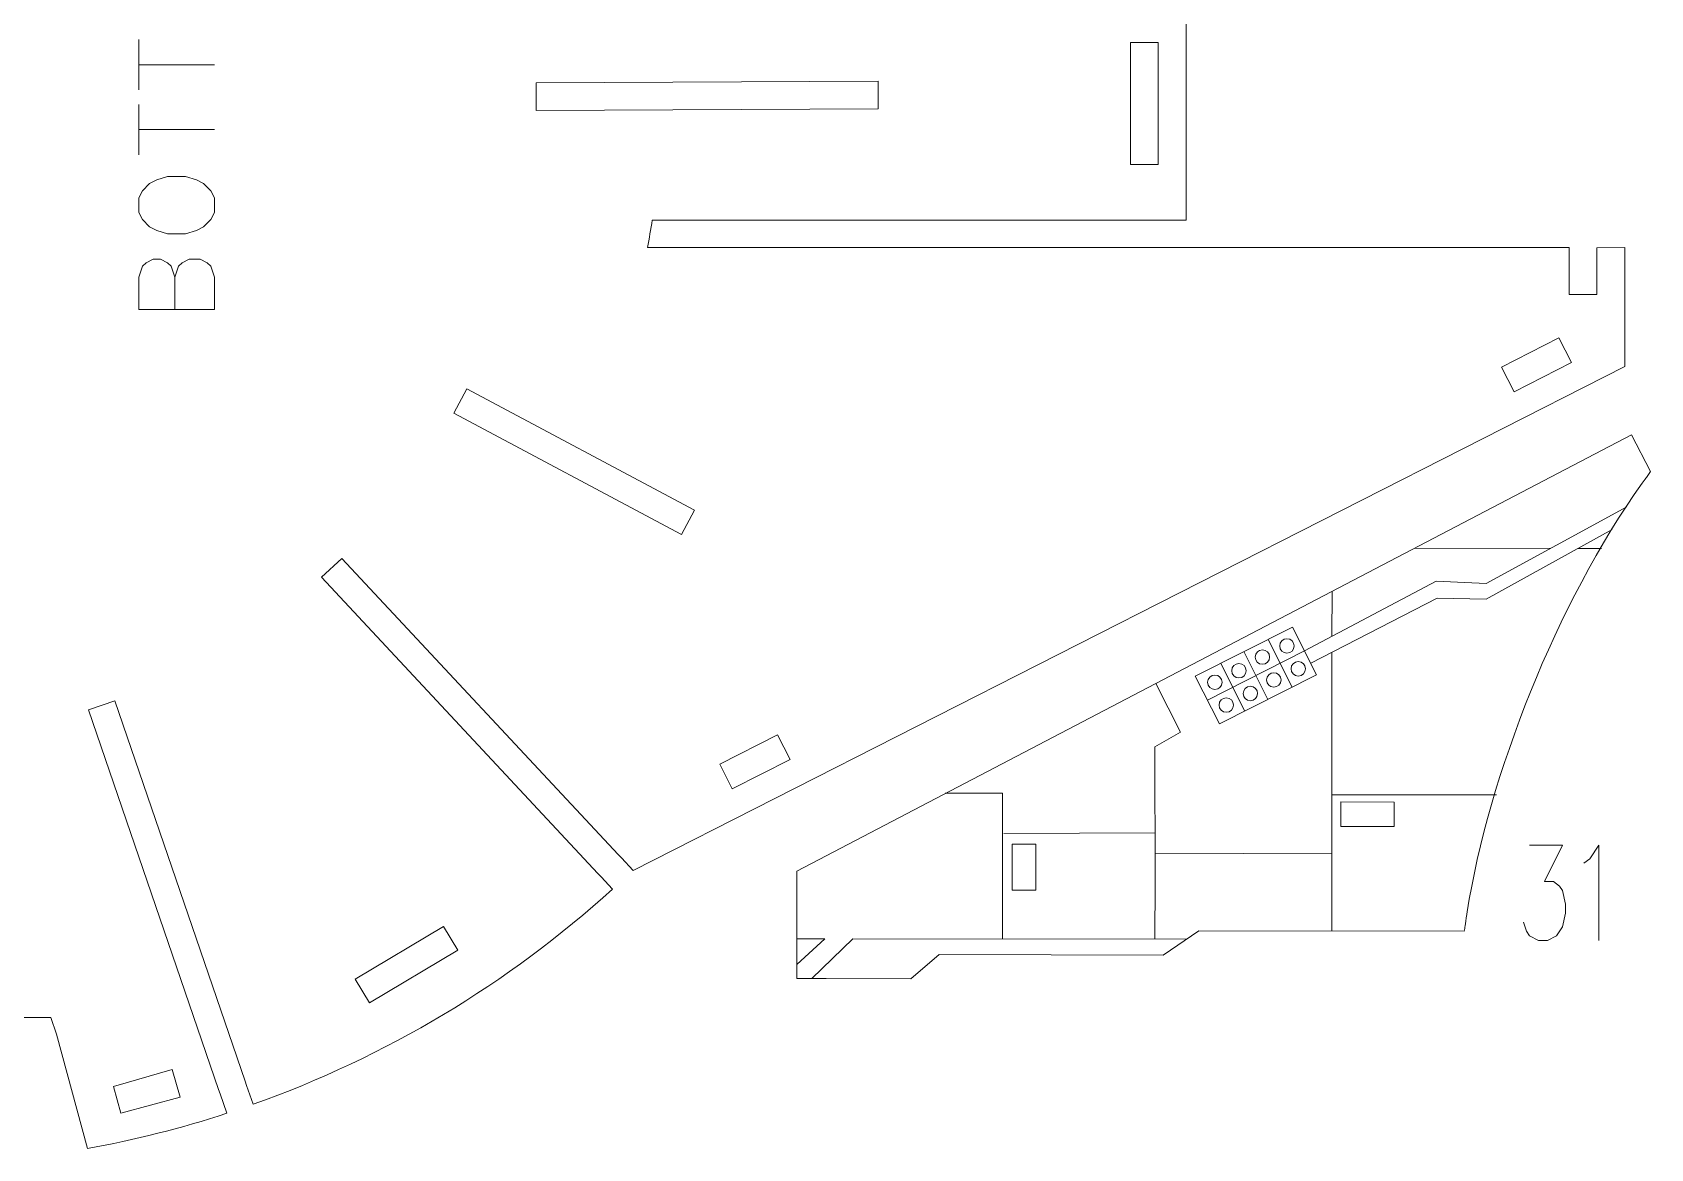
# Model space of a CAD drawing. Header units: inches. Extents: x -6.8 to 6.9, y -4.9 to 4.9.
# Drawn here: x -0.66 to 6.92, y -4.92 to 0.31 of the extents above; entities that cross this region are included whole.
import ezdxf

# ---------------------------------------------------------------- set-up
doc = ezdxf.new("R2010")
doc.units = ezdxf.units.IN
doc.header["$MEASUREMENT"] = 0
doc.layers.add('Layer 1', color=7, linetype='Continuous')

msp = doc.modelspace()

# ---------------------------------------------------------------- linework, layer by layer
at = {"layer": 'Layer 1', "lineweight": 9}
for points, knots in [([(4.6343, -0.5701), (4.6343, -0.5701), (4.744, -0.5701), (4.744, -0.5701), (4.744, -0.5701), (4.744, -0.5701), (4.744, 0.5262), (4.744, 0.5262), (4.744, 0.5262), (4.744, 0.5262), (4.6343, 0.5262), (4.6343, 0.5262)], [0, 0, 0, 0, 0.25, 0.25, 0.25, 0.25, 0.5, 0.5, 0.5, 0.5, 1, 1, 1, 1]), ([(4.6134, -0.3097), (4.6134, -0.3097), (4.4834, -0.3097), (4.4834, -0.3097), (4.4834, -0.3097), (4.4834, -0.3097), (4.4834, 0.2611), (4.4834, 0.2611), (4.4834, 0.2611), (4.4834, 0.2611), (4.6134, 0.2611), (4.6134, 0.2611), (4.6134, 0.2611), (4.6134, 0.2611), (4.6134, -0.3097), (4.6134, -0.3097)], [0, 0, 0, 0, 0.2, 0.2, 0.2, 0.2, 0.4, 0.4, 0.4, 0.4, 0.6, 0.6, 0.6, 0.6, 1, 1, 1, 1]), ([(1.7006, -0.0574), (1.7006, -0.0574), (1.6999, 0.0726), (1.6999, 0.0726), (1.6999, 0.0726), (1.6999, 0.0726), (3.3013, 0.0802), (3.3013, 0.0802), (3.3013, 0.0802), (3.3013, 0.0802), (3.3019, -0.0498), (3.3019, -0.0498), (3.3019, -0.0498), (3.3019, -0.0498), (1.7006, -0.0574), (1.7006, -0.0574)], [0, 0, 0, 0, 0.2, 0.2, 0.2, 0.2, 0.4, 0.4, 0.4, 0.4, 0.6, 0.6, 0.6, 0.6, 1, 1, 1, 1]), ([(3.034, -0.6992), (3.034, -0.6992), (2.2208, -0.6992), (2.2208, -0.6992), (2.2208, -0.6992), (2.2293, -0.6563), (2.2371, -0.6133), (2.244, -0.5701), (2.244, -0.5701), (2.244, -0.5701), (3.034, -0.5701), (3.034, -0.5701)], [0, 0, 0, 0, 0.25, 0.25, 0.25, 0.25, 0.5, 0.5, 0.5, 0.5, 1, 1, 1, 1]), ([(2.0995, -3.5571), (2.0995, -3.5571), (2.1539, -3.6153), (2.1539, -3.6153), (2.1539, -3.6153), (2.1539, -3.6153), (6.7994, -1.2562), (6.7994, -1.2562), (6.7994, -1.2562), (6.7994, -1.2562), (6.7994, -0.6992), (6.7994, -0.6992), (6.7994, -0.6992), (6.7994, -0.6992), (6.6674, -0.6998), (6.6674, -0.6998), (6.6674, -0.6998), (6.6674, -0.6998), (6.6676, -0.7404), (6.6676, -0.7404)], [0, 0, 0, 0, 0.166667, 0.166667, 0.166667, 0.166667, 0.333333, 0.333333, 0.333333, 0.333333, 0.5, 0.5, 0.5, 0.5, 0.666667, 0.666667, 0.666667, 0.666667, 1, 1, 1, 1]), ([(6.5374, -0.7404), (6.5374, -0.7404), (6.5374, -0.6992), (6.5374, -0.6992), (6.5374, -0.6992), (6.5374, -0.6992), (4.6343, -0.6992), (4.6343, -0.6992)], [0, 0, 0, 0, 0.333333, 0.333333, 0.333333, 0.333333, 1, 1, 1, 1]), ([(6.6682, -0.8745), (6.6682, -0.8745), (6.6684, -0.9191), (6.6684, -0.9191), (6.6684, -0.9191), (6.6684, -0.9191), (6.5374, -0.9191), (6.5374, -0.9191), (6.5374, -0.9191), (6.5374, -0.9191), (6.5374, -0.8745), (6.5374, -0.8745)], [0, 0, 0, 0, 0.25, 0.25, 0.25, 0.25, 0.5, 0.5, 0.5, 0.5, 1, 1, 1, 1]), ([(6.549, -1.2375), (6.549, -1.2375), (6.2799, -1.3742), (6.2799, -1.3742), (6.2799, -1.3742), (6.2799, -1.3742), (6.2212, -1.2587), (6.2212, -1.2587), (6.2212, -1.2587), (6.2212, -1.2587), (6.4904, -1.122), (6.4904, -1.122), (6.4904, -1.122), (6.4904, -1.122), (6.549, -1.2375), (6.549, -1.2375)], [0, 0, 0, 0, 0.2, 0.2, 0.2, 0.2, 0.4, 0.4, 0.4, 0.4, 0.6, 0.6, 0.6, 0.6, 1, 1, 1, 1]), ([(1.3139, -1.4747), (1.3139, -1.4747), (1.375, -1.3599), (1.375, -1.3599), (1.375, -1.3599), (1.375, -1.3599), (2.442, -1.9284), (2.442, -1.9284), (2.442, -1.9284), (2.442, -1.9284), (2.3809, -2.0431), (2.3809, -2.0431), (2.3809, -2.0431), (2.3809, -2.0431), (1.3139, -1.4747), (1.3139, -1.4747)], [0, 0, 0, 0, 0.2, 0.2, 0.2, 0.2, 0.4, 0.4, 0.4, 0.4, 0.6, 0.6, 0.6, 0.6, 1, 1, 1, 1]), ([(6.9197, -1.748), (6.9197, -1.748), (6.8301, -1.5764), (6.8301, -1.5764), (6.8301, -1.5764), (6.8301, -1.5764), (2.9209, -3.6191), (2.9209, -3.6191), (2.9209, -3.6191), (2.9209, -3.6191), (2.9201, -4.1215), (2.9201, -4.1215), (2.9201, -4.1215), (2.9201, -4.1215), (2.9912, -4.1216), (2.9912, -4.1216)], [0, 0, 0, 0, 0.2, 0.2, 0.2, 0.2, 0.4, 0.4, 0.4, 0.4, 0.6, 0.6, 0.6, 0.6, 1, 1, 1, 1]), ([(1.989, -3.6293), (1.989, -3.6293), (0.6945, -2.2429), (0.6945, -2.2429), (0.6945, -2.2429), (0.6945, -2.2429), (0.7895, -2.1542), (0.7895, -2.1542), (0.7895, -2.1542), (0.7895, -2.1542), (2.0844, -3.5409), (2.0844, -3.5409)], [0, 0, 0, 0, 0.25, 0.25, 0.25, 0.25, 0.5, 0.5, 0.5, 0.5, 1, 1, 1, 1]), ([(0.2126, -4.6412), (0.2126, -4.6412), (-0.3967, -2.8629), (-0.3967, -2.8629), (-0.3967, -2.8629), (-0.3967, -2.8629), (-0.2738, -2.8208), (-0.2738, -2.8208), (-0.2738, -2.8208), (-0.2738, -2.8208), (0.3366, -4.602), (0.3366, -4.602)], [0, 0, 0, 0, 0.25, 0.25, 0.25, 0.25, 0.5, 0.5, 0.5, 0.5, 1, 1, 1, 1]), ([(2.6187, -3.2334), (2.6187, -3.2334), (2.56, -3.1179), (2.56, -3.1179), (2.56, -3.1179), (2.56, -3.1179), (2.8303, -2.9807), (2.8303, -2.9807), (2.8303, -2.9807), (2.8303, -2.9807), (2.8889, -3.0962), (2.8889, -3.0962), (2.8889, -3.0962), (2.8889, -3.0962), (2.6187, -3.2334), (2.6187, -3.2334)], [0, 0, 0, 0, 0.2, 0.2, 0.2, 0.2, 0.4, 0.4, 0.4, 0.4, 0.6, 0.6, 0.6, 0.6, 1, 1, 1, 1]), ([(0.3438, -4.623), (0.3438, -4.623), (0.3738, -4.7105), (0.3738, -4.7105), (0.3738, -4.7105), (0.9962, -4.4891), (1.5684, -4.1467), (2.0577, -3.7028), (2.0577, -3.7028), (2.0577, -3.7028), (2.0041, -3.6454), (2.0041, -3.6454)], [0, 0, 0, 0, 0.25, 0.25, 0.25, 0.25, 0.5, 0.5, 0.5, 0.5, 1, 1, 1, 1]), ([(0.8528, -4.1243), (0.8528, -4.1243), (1.2655, -3.8773), (1.2655, -3.8773), (1.2655, -3.8773), (1.2655, -3.8773), (1.3323, -3.9889), (1.3323, -3.9889), (1.3323, -3.9889), (1.3323, -3.9889), (0.9196, -4.2359), (0.9196, -4.2359), (0.9196, -4.2359), (0.9196, -4.2359), (0.8528, -4.1243), (0.8528, -4.1243)], [0, 0, 0, 0, 0.2, 0.2, 0.2, 0.2, 0.4, 0.4, 0.4, 0.4, 0.6, 0.6, 0.6, 0.6, 1, 1, 1, 1]), ([(3.0578, -4.1217), (3.0578, -4.1217), (3.4554, -4.1223), (3.4554, -4.1223), (3.4554, -4.1223), (3.4554, -4.1223), (3.5871, -4.0097), (3.5871, -4.0097), (3.5871, -4.0097), (3.5871, -4.0097), (4.6359, -4.0124), (4.6359, -4.0124), (4.6359, -4.0124), (4.6359, -4.0124), (4.8029, -3.8987), (4.8029, -3.8987), (4.8029, -3.8987), (4.8029, -3.8987), (6.0471, -3.9005), (6.0471, -3.9005), (6.0471, -3.9005), (6.0482, -3.892), (6.0493, -3.8835), (6.0505, -3.875)], [0, 0, 0, 0, 0.142857, 0.142857, 0.142857, 0.142857, 0.285714, 0.285714, 0.285714, 0.285714, 0.428571, 0.428571, 0.428571, 0.428571, 0.571429, 0.571429, 0.571429, 0.571429, 0.714286, 0.714286, 0.714286, 0.714286, 1, 1, 1, 1]), ([(-1.2438, -4.247), (-1.2438, -4.247), (-1.2438, -4.3041), (-1.2438, -4.3041), (-1.2438, -4.3041), (-1.2438, -4.3041), (-1.085, -4.3041), (-1.085, -4.3041), (-1.085, -4.3041), (-1.085, -4.3041), (-0.5739, -4.3041), (-0.5739, -4.3041), (-0.5739, -4.3041), (-0.5739, -4.3041), (-0.5466, -4.3822), (-0.5466, -4.3822), (-0.5466, -4.3822), (-0.5466, -4.3822), (-0.4019, -4.918), (-0.4019, -4.918), (-0.4019, -4.918), (-0.1809, -4.8776), (0.0372, -4.8223), (0.2508, -4.7525), (0.2508, -4.7525), (0.2508, -4.7525), (0.2198, -4.6621), (0.2198, -4.6621)], [0, 0, 0, 0, 0.125, 0.125, 0.125, 0.125, 0.25, 0.25, 0.25, 0.25, 0.375, 0.375, 0.375, 0.375, 0.5, 0.5, 0.5, 0.5, 0.625, 0.625, 0.625, 0.625, 0.75, 0.75, 0.75, 0.75, 1, 1, 1, 1]), ([(-0.2461, -4.7526), (-0.2461, -4.7526), (-0.28, -4.627), (-0.28, -4.627), (-0.28, -4.627), (-0.28, -4.627), (-0.0051, -4.5473), (-0.0051, -4.5473), (-0.0051, -4.5473), (-0.0051, -4.5473), (0.0326, -4.6774), (0.0326, -4.6774), (0.0326, -4.6774), (0.0326, -4.6774), (-0.2461, -4.7526), (-0.2461, -4.7526)], [0, 0, 0, 0, 0.2, 0.2, 0.2, 0.2, 0.4, 0.4, 0.4, 0.4, 0.6, 0.6, 0.6, 0.6, 1, 1, 1, 1])]:
    msp.add_open_spline(points, degree=3, knots=knots, dxfattribs=at)
at = {"layer": 'Layer 1', "color": 5, "lineweight": 9}
for points in [[(-0.1611, 0.0389), (-0.1611, 0.0389), (-0.1611, 0.275), (-0.1611, 0.275)], [(-0.1611, 0.1571), (-0.1611, 0.1571), (0.1928, 0.1571), (0.1928, 0.1571)], [(-0.1611, -0.2644), (-0.1611, -0.2644), (-0.1611, -0.0284), (-0.1611, -0.0284)], [(-0.1611, -0.1462), (-0.1611, -0.1462), (0.1928, -0.1462), (0.1928, -0.1462)], [(5.8156, -2.1066), (5.8156, -2.1066), (6.4502, -2.1079), (6.4502, -2.1079)], [(6.5788, -2.108), (6.5788, -2.108), (6.6901, -2.1082), (6.6901, -2.1082)], [(5.4271, -2.5202), (5.4271, -2.5202), (5.4275, -2.3093), (5.4275, -2.3093)], [(5.1283, -2.534), (5.1283, -2.534), (5.2408, -2.7573), (5.2408, -2.7573)], [(5.2993, -2.5879), (5.2993, -2.5879), (4.8435, -2.8175), (4.8435, -2.8175)], [(4.9067, -2.6457), (4.9067, -2.6457), (5.0192, -2.8689), (5.0192, -2.8689)], [(5.0151, -2.591), (5.0151, -2.591), (5.1276, -2.8143), (5.1276, -2.8143)], [(5.4264, -3.261), (5.4264, -3.261), (6.1973, -3.2618), (6.1973, -3.2618)], [(4.5989, -3.4397), (4.5989, -3.4397), (3.8898, -3.4428), (3.8898, -3.4428)], [(5.4261, -3.5371), (5.4261, -3.5371), (4.5991, -3.5351), (4.5991, -3.5351)], [(4.5995, -3.6697), (4.5995, -3.6697), (4.5978, -3.9374), (4.5978, -3.9374)], [(3.0523, -3.9361), (3.0523, -3.9361), (2.9194, -3.9362), (2.9194, -3.9362)], [(3.0523, -3.9361), (3.0523, -3.9361), (2.9202, -4.0564), (2.9202, -4.0564)], [(3.1828, -3.9362), (3.1828, -3.9362), (2.9912, -4.1216), (2.9912, -4.1216)], [(4.7458, -3.9376), (4.7458, -3.9376), (3.1828, -3.9362), (3.1828, -3.9362)]]:
    msp.add_open_spline(points, degree=3, dxfattribs=at)
for points, knots in [([(-0.1611, -0.534), (-0.1611, -0.534), (-0.144, -0.5678), (-0.144, -0.5678), (-0.144, -0.5678), (-0.144, -0.5678), (-0.1105, -0.6013), (-0.1105, -0.6013), (-0.1105, -0.6013), (-0.1105, -0.6013), (-0.0767, -0.6184), (-0.0767, -0.6184), (-0.0767, -0.6184), (-0.0767, -0.6184), (-0.0262, -0.6351), (-0.0262, -0.6351), (-0.0262, -0.6351), (-0.0262, -0.6351), (0.0582, -0.6351), (0.0582, -0.6351), (0.0582, -0.6351), (0.0582, -0.6351), (0.1088, -0.6184), (0.1088, -0.6184), (0.1088, -0.6184), (0.1088, -0.6184), (0.1423, -0.6013), (0.1423, -0.6013), (0.1423, -0.6013), (0.1423, -0.6013), (0.1761, -0.5678), (0.1761, -0.5678), (0.1761, -0.5678), (0.1761, -0.5678), (0.1928, -0.534), (0.1928, -0.534), (0.1928, -0.534), (0.1928, -0.534), (0.1928, -0.4667), (0.1928, -0.4667), (0.1928, -0.4667), (0.1928, -0.4667), (0.1761, -0.4329), (0.1761, -0.4329), (0.1761, -0.4329), (0.1761, -0.4329), (0.1423, -0.399), (0.1423, -0.399), (0.1423, -0.399), (0.1423, -0.399), (0.1088, -0.3823), (0.1088, -0.3823), (0.1088, -0.3823), (0.1088, -0.3823), (0.0582, -0.3655), (0.0582, -0.3655), (0.0582, -0.3655), (0.0582, -0.3655), (-0.0262, -0.3655), (-0.0262, -0.3655), (-0.0262, -0.3655), (-0.0262, -0.3655), (-0.0767, -0.3823), (-0.0767, -0.3823), (-0.0767, -0.3823), (-0.0767, -0.3823), (-0.1105, -0.399), (-0.1105, -0.399), (-0.1105, -0.399), (-0.1105, -0.399), (-0.144, -0.4329), (-0.144, -0.4329), (-0.144, -0.4329), (-0.144, -0.4329), (-0.1611, -0.4667), (-0.1611, -0.4667), (-0.1611, -0.4667), (-0.1611, -0.4667), (-0.1611, -0.534), (-0.1611, -0.534)], [0, 0, 0, 0, 0.047619, 0.047619, 0.047619, 0.047619, 0.095238, 0.095238, 0.095238, 0.095238, 0.142857, 0.142857, 0.142857, 0.142857, 0.190476, 0.190476, 0.190476, 0.190476, 0.238095, 0.238095, 0.238095, 0.238095, 0.285714, 0.285714, 0.285714, 0.285714, 0.333333, 0.333333, 0.333333, 0.333333, 0.380952, 0.380952, 0.380952, 0.380952, 0.428571, 0.428571, 0.428571, 0.428571, 0.47619, 0.47619, 0.47619, 0.47619, 0.52381, 0.52381, 0.52381, 0.52381, 0.571429, 0.571429, 0.571429, 0.571429, 0.619048, 0.619048, 0.619048, 0.619048, 0.666667, 0.666667, 0.666667, 0.666667, 0.714286, 0.714286, 0.714286, 0.714286, 0.761905, 0.761905, 0.761905, 0.761905, 0.809524, 0.809524, 0.809524, 0.809524, 0.857143, 0.857143, 0.857143, 0.857143, 0.904762, 0.904762, 0.904762, 0.904762, 1, 1, 1, 1]), ([(0.1928, -0.989), (0.1928, -0.989), (-0.1611, -0.989), (-0.1611, -0.989), (-0.1611, -0.989), (-0.1611, -0.989), (-0.1611, -0.8374), (-0.1611, -0.8374), (-0.1611, -0.8374), (-0.1611, -0.8374), (-0.144, -0.7868), (-0.144, -0.7868), (-0.144, -0.7868), (-0.144, -0.7868), (-0.1273, -0.77), (-0.1273, -0.77), (-0.1273, -0.77), (-0.1273, -0.77), (-0.0935, -0.753), (-0.0935, -0.753), (-0.0935, -0.753), (-0.0935, -0.753), (-0.06, -0.753), (-0.06, -0.753), (-0.06, -0.753), (-0.06, -0.753), (-0.0262, -0.77), (-0.0262, -0.77), (-0.0262, -0.77), (-0.0262, -0.77), (-0.0094, -0.7868), (-0.0094, -0.7868), (-0.0094, -0.7868), (-0.0094, -0.7868), (0.0077, -0.8374), (0.0077, -0.8374)], [0, 0, 0, 0, 0.1, 0.1, 0.1, 0.1, 0.2, 0.2, 0.2, 0.2, 0.3, 0.3, 0.3, 0.3, 0.4, 0.4, 0.4, 0.4, 0.5, 0.5, 0.5, 0.5, 0.6, 0.6, 0.6, 0.6, 0.7, 0.7, 0.7, 0.7, 0.8, 0.8, 0.8, 0.8, 1, 1, 1, 1]), ([(0.0077, -0.989), (0.0077, -0.989), (0.0077, -0.8374), (0.0077, -0.8374), (0.0077, -0.8374), (0.0077, -0.8374), (0.0244, -0.7868), (0.0244, -0.7868), (0.0244, -0.7868), (0.0244, -0.7868), (0.0412, -0.77), (0.0412, -0.77), (0.0412, -0.77), (0.0412, -0.77), (0.075, -0.753), (0.075, -0.753), (0.075, -0.753), (0.075, -0.753), (0.1255, -0.753), (0.1255, -0.753), (0.1255, -0.753), (0.1255, -0.753), (0.1593, -0.77), (0.1593, -0.77), (0.1593, -0.77), (0.1593, -0.77), (0.1761, -0.7868), (0.1761, -0.7868), (0.1761, -0.7868), (0.1761, -0.7868), (0.1928, -0.8374), (0.1928, -0.8374), (0.1928, -0.8374), (0.1928, -0.8374), (0.1928, -0.989), (0.1928, -0.989)], [0, 0, 0, 0, 0.1, 0.1, 0.1, 0.1, 0.2, 0.2, 0.2, 0.2, 0.3, 0.3, 0.3, 0.3, 0.4, 0.4, 0.4, 0.4, 0.5, 0.5, 0.5, 0.5, 0.6, 0.6, 0.6, 0.6, 0.7, 0.7, 0.7, 0.7, 0.8, 0.8, 0.8, 0.8, 1, 1, 1, 1]), ([(5.2163, -2.5306), (5.1976, -2.5306), (5.1824, -2.5458), (5.1824, -2.5645), (5.1824, -2.5645), (5.1824, -2.5831), (5.1976, -2.5983), (5.2163, -2.5983), (5.2163, -2.5983), (5.2349, -2.5984), (5.2501, -2.5832), (5.2501, -2.5645), (5.2501, -2.5645), (5.2502, -2.5458), (5.235, -2.5306), (5.2163, -2.5306)], [0, 0, 0, 0, 0.2, 0.2, 0.2, 0.2, 0.4, 0.4, 0.4, 0.4, 0.6, 0.6, 0.6, 0.6, 1, 1, 1, 1]), ([(4.9916, -2.6464), (4.9729, -2.6464), (4.9578, -2.6615), (4.9577, -2.6802), (4.9577, -2.6802), (4.9577, -2.6989), (4.9729, -2.7141), (4.9916, -2.7141), (4.9916, -2.7141), (5.0103, -2.7141), (5.0254, -2.699), (5.0255, -2.6803), (5.0255, -2.6803), (5.0255, -2.6616), (5.0103, -2.6464), (4.9916, -2.6464)], [0, 0, 0, 0, 0.2, 0.2, 0.2, 0.2, 0.4, 0.4, 0.4, 0.4, 0.6, 0.6, 0.6, 0.6, 1, 1, 1, 1]), ([(5.1016, -2.5826), (5.0829, -2.5825), (5.0678, -2.5977), (5.0677, -2.6164), (5.0677, -2.6164), (5.0677, -2.6351), (5.0829, -2.6502), (5.1016, -2.6503), (5.1016, -2.6503), (5.1203, -2.6503), (5.1354, -2.6351), (5.1354, -2.6164), (5.1354, -2.6164), (5.1355, -2.5977), (5.1203, -2.5826), (5.1016, -2.5826)], [0, 0, 0, 0, 0.2, 0.2, 0.2, 0.2, 0.4, 0.4, 0.4, 0.4, 0.6, 0.6, 0.6, 0.6, 1, 1, 1, 1]), ([(5.2696, -2.6375), (5.2509, -2.6374), (5.2357, -2.6526), (5.2357, -2.6713), (5.2357, -2.6713), (5.2357, -2.69), (5.2508, -2.7051), (5.2695, -2.7052), (5.2695, -2.7052), (5.2882, -2.7052), (5.3034, -2.69), (5.3034, -2.6713), (5.3034, -2.6713), (5.3034, -2.6526), (5.2883, -2.6375), (5.2696, -2.6375)], [0, 0, 0, 0, 0.2, 0.2, 0.2, 0.2, 0.4, 0.4, 0.4, 0.4, 0.6, 0.6, 0.6, 0.6, 1, 1, 1, 1]), ([(5.4258, -3.8996), (5.4258, -3.8996), (5.4266, -3.0162), (5.4266, -3.0162), (5.4266, -3.0162), (5.4266, -3.0162), (5.4271, -2.5937), (5.4271, -2.5937)], [0, 0, 0, 0, 0.333333, 0.333333, 0.333333, 0.333333, 1, 1, 1, 1]), ([(4.8788, -2.7006), (4.8601, -2.7006), (4.8449, -2.7157), (4.8449, -2.7344), (4.8449, -2.7344), (4.8449, -2.7531), (4.86, -2.7683), (4.8787, -2.7683), (4.8787, -2.7683), (4.8974, -2.7683), (4.9126, -2.7532), (4.9126, -2.7345), (4.9126, -2.7345), (4.9126, -2.7158), (4.8975, -2.7006), (4.8788, -2.7006)], [0, 0, 0, 0, 0.2, 0.2, 0.2, 0.2, 0.4, 0.4, 0.4, 0.4, 0.6, 0.6, 0.6, 0.6, 1, 1, 1, 1]), ([(5.1549, -2.6894), (5.1362, -2.6894), (5.121, -2.7045), (5.121, -2.7232), (5.121, -2.7232), (5.121, -2.7419), (5.1361, -2.7571), (5.1548, -2.7571), (5.1548, -2.7571), (5.1735, -2.7571), (5.1887, -2.742), (5.1887, -2.7233), (5.1887, -2.7233), (5.1887, -2.7046), (5.1736, -2.6894), (5.1549, -2.6894)], [0, 0, 0, 0, 0.2, 0.2, 0.2, 0.2, 0.4, 0.4, 0.4, 0.4, 0.6, 0.6, 0.6, 0.6, 1, 1, 1, 1]), ([(4.5995, -3.6697), (4.5995, -3.6697), (4.5978, -3.0363), (4.5978, -3.0363), (4.5978, -3.0363), (4.5978, -3.0363), (4.7184, -2.9687), (4.7184, -2.9687), (4.7184, -2.9687), (4.7184, -2.9687), (4.6018, -2.7408), (4.6018, -2.7408)], [0, 0, 0, 0, 0.25, 0.25, 0.25, 0.25, 0.5, 0.5, 0.5, 0.5, 1, 1, 1, 1]), ([(5.0449, -2.7532), (5.0262, -2.7532), (5.0111, -2.7684), (5.011, -2.7871), (5.011, -2.7871), (5.011, -2.8058), (5.0262, -2.8209), (5.0449, -2.8209), (5.0449, -2.8209), (5.0636, -2.821), (5.0787, -2.8058), (5.0787, -2.7871), (5.0787, -2.7871), (5.0788, -2.7684), (5.0636, -2.7533), (5.0449, -2.7532)], [0, 0, 0, 0, 0.2, 0.2, 0.2, 0.2, 0.4, 0.4, 0.4, 0.4, 0.6, 0.6, 0.6, 0.6, 1, 1, 1, 1]), ([(4.9321, -2.8074), (4.9134, -2.8074), (4.8982, -2.8226), (4.8982, -2.8413), (4.8982, -2.8413), (4.8981, -2.86), (4.9133, -2.8751), (4.932, -2.8751), (4.932, -2.8751), (4.9507, -2.8752), (4.9659, -2.86), (4.9659, -2.8413), (4.9659, -2.8413), (4.9659, -2.8226), (4.9508, -2.8075), (4.9321, -2.8074)], [0, 0, 0, 0, 0.2, 0.2, 0.2, 0.2, 0.4, 0.4, 0.4, 0.4, 0.6, 0.6, 0.6, 0.6, 1, 1, 1, 1]), ([(3.6159, -3.2531), (3.6159, -3.2531), (3.8848, -3.2534), (3.8848, -3.2534), (3.8848, -3.2534), (3.8848, -3.2534), (3.8841, -3.9368), (3.8841, -3.9368)], [0, 0, 0, 0, 0.333333, 0.333333, 0.333333, 0.333333, 1, 1, 1, 1]), ([(5.4693, -3.2949), (5.4693, -3.2949), (5.7193, -3.2952), (5.7193, -3.2952), (5.7193, -3.2952), (5.7193, -3.2952), (5.7192, -3.4098), (5.7192, -3.4098), (5.7192, -3.4098), (5.7192, -3.4098), (5.4692, -3.4095), (5.4692, -3.4095), (5.4692, -3.4095), (5.4692, -3.4095), (5.4693, -3.2949), (5.4693, -3.2949)], [0, 0, 0, 0, 0.2, 0.2, 0.2, 0.2, 0.4, 0.4, 0.4, 0.4, 0.6, 0.6, 0.6, 0.6, 1, 1, 1, 1])]:
    msp.add_open_spline(points, degree=3, knots=knots, dxfattribs=at)
at = {"layer": 'Layer 1', "color": 1, "lineweight": 9}
for points in [[(3.034, -0.5701), (3.034, -0.5701), (3.0561, -0.5701), (3.0561, -0.5701)], [(4.6121, -0.5701), (4.6121, -0.5701), (4.6343, -0.5701), (4.6343, -0.5701)], [(3.034, -0.6992), (3.034, -0.6992), (3.0561, -0.6992), (3.0561, -0.6992)], [(4.6121, -0.6992), (4.6121, -0.6992), (4.6343, -0.6992), (4.6343, -0.6992)], [(6.5375, -0.7626), (6.5375, -0.7626), (6.5374, -0.7404), (6.5374, -0.7404)], [(6.6677, -0.7626), (6.6677, -0.7626), (6.6676, -0.7404), (6.6676, -0.7404)], [(6.5375, -0.8745), (6.5375, -0.8745), (6.5374, -0.8524), (6.5374, -0.8524)], [(6.6677, -0.8745), (6.6677, -0.8745), (6.6676, -0.8524), (6.6676, -0.8524)], [(6.8805, -1.8018), (6.8805, -1.8018), (6.8935, -1.7839), (6.8935, -1.7839)], [(6.9067, -1.7659), (6.9067, -1.7659), (6.9197, -1.748), (6.9197, -1.748)], [(2.0995, -3.5571), (2.0995, -3.5571), (2.0844, -3.5409), (2.0844, -3.5409)], [(2.0041, -3.6454), (2.0041, -3.6454), (1.989, -3.6293), (1.989, -3.6293)], [(6.0505, -3.8749), (6.0505, -3.8749), (6.0536, -3.853), (6.0536, -3.853)], [(6.0567, -3.831), (6.0567, -3.831), (6.0598, -3.809), (6.0598, -3.809)], [(2.9912, -4.1216), (2.9912, -4.1216), (3.0134, -4.1216), (3.0134, -4.1216)], [(3.0357, -4.1216), (3.0357, -4.1216), (3.0578, -4.1216), (3.0578, -4.1216)], [(0.3438, -4.623), (0.3438, -4.623), (0.3366, -4.602), (0.3366, -4.602)], [(0.2198, -4.6621), (0.2198, -4.6621), (0.2126, -4.6412), (0.2126, -4.6412)]]:
    msp.add_open_spline(points, degree=3, dxfattribs=at)
at = {"layer": 'Layer 1', "lineweight": 9}
for points in [[(3.0561, -0.5701), (3.0561, -0.5701), (4.6121, -0.5701), (4.6121, -0.5701)], [(4.6121, -0.6992), (4.6121, -0.6992), (3.0561, -0.6992), (3.0561, -0.6992)], [(6.5374, -0.8524), (6.5374, -0.8524), (6.5374, -0.7626), (6.5374, -0.7626)], [(6.6677, -0.7626), (6.6677, -0.7626), (6.6681, -0.8524), (6.6681, -0.8524)], [(6.0603, -3.8091), (6.1609, -3.1755), (6.4784, -2.3639), (6.8805, -1.8017)], [(6.8934, -1.7838), (6.8978, -1.7778), (6.9022, -1.7718), (6.9066, -1.7658)], [(6.0536, -3.853), (6.0547, -3.8457), (6.0557, -3.8384), (6.0569, -3.831)], [(3.0134, -4.1216), (3.0134, -4.1216), (3.0357, -4.1217), (3.0357, -4.1217)]]:
    msp.add_open_spline(points, degree=3, dxfattribs=at)
at = {"layer": 'Layer 1', "color": 1, "lineweight": 9}
for points, knots in [([(5.2993, -2.5879), (5.2993, -2.5879), (5.9157, -2.2615), (5.9157, -2.2615), (5.9157, -2.2615), (5.9157, -2.2615), (6.15, -2.2722), (6.15, -2.2722), (6.15, -2.2722), (6.15, -2.2722), (6.8078, -1.9122), (6.8078, -1.9122)], [0, 0, 0, 0, 0.25, 0.25, 0.25, 0.25, 0.5, 0.5, 0.5, 0.5, 1, 1, 1, 1]), ([(6.74, -2.0189), (6.74, -2.0189), (6.1499, -2.3451), (6.1499, -2.3451), (6.1499, -2.3451), (6.1499, -2.3451), (5.9195, -2.3403), (5.9195, -2.3403), (5.9195, -2.3403), (5.9195, -2.3403), (5.3279, -2.6447), (5.3279, -2.6447)], [0, 0, 0, 0, 0.25, 0.25, 0.25, 0.25, 0.5, 0.5, 0.5, 0.5, 1, 1, 1, 1]), ([(5.2431, -2.4762), (5.2431, -2.4762), (4.7872, -2.7059), (4.7872, -2.7059), (4.7872, -2.7059), (4.7872, -2.7059), (4.8997, -2.9291), (4.8997, -2.9291), (4.8997, -2.9291), (4.8997, -2.9291), (5.3555, -2.6995), (5.3555, -2.6995), (5.3555, -2.6995), (5.3555, -2.6995), (5.2431, -2.4762), (5.2431, -2.4762)], [0, 0, 0, 0, 0.2, 0.2, 0.2, 0.2, 0.4, 0.4, 0.4, 0.4, 0.6, 0.6, 0.6, 0.6, 1, 1, 1, 1]), ([(3.9297, -3.4928), (3.9297, -3.4928), (4.0404, -3.4929), (4.0404, -3.4929), (4.0404, -3.4929), (4.0404, -3.4929), (4.0402, -3.7081), (4.0402, -3.7081), (4.0402, -3.7081), (4.0402, -3.7081), (3.9295, -3.708), (3.9295, -3.708), (3.9295, -3.708), (3.9295, -3.708), (3.9297, -3.4928), (3.9297, -3.4928)], [0, 0, 0, 0, 0.2, 0.2, 0.2, 0.2, 0.4, 0.4, 0.4, 0.4, 0.6, 0.6, 0.6, 0.6, 1, 1, 1, 1]), ([(6.3518, -3.4971), (6.3518, -3.4971), (6.5074, -3.4971), (6.5074, -3.4971), (6.5074, -3.4971), (6.5074, -3.4971), (6.4226, -3.6673), (6.4226, -3.6673), (6.4226, -3.6673), (6.4226, -3.6673), (6.465, -3.6673), (6.465, -3.6673), (6.465, -3.6673), (6.465, -3.6673), (6.4934, -3.6883), (6.4934, -3.6883), (6.4934, -3.6883), (6.4934, -3.6883), (6.5074, -3.7093), (6.5074, -3.7093), (6.5074, -3.7093), (6.5074, -3.7093), (6.5214, -3.7731), (6.5214, -3.7731), (6.5214, -3.7731), (6.5214, -3.7731), (6.5214, -3.8158), (6.5214, -3.8158), (6.5214, -3.8158), (6.5214, -3.8158), (6.5074, -3.8795), (6.5074, -3.8795), (6.5074, -3.8795), (6.5074, -3.8795), (6.479, -3.9222), (6.479, -3.9222), (6.479, -3.9222), (6.479, -3.9222), (6.4366, -3.9432), (6.4366, -3.9432), (6.4366, -3.9432), (6.4366, -3.9432), (6.3942, -3.9432), (6.3942, -3.9432), (6.3942, -3.9432), (6.3942, -3.9432), (6.3518, -3.9222), (6.3518, -3.9222), (6.3518, -3.9222), (6.3518, -3.9222), (6.3378, -3.9005), (6.3378, -3.9005), (6.3378, -3.9005), (6.3378, -3.9005), (6.3238, -3.8584), (6.3238, -3.8584)], [0, 0, 0, 0, 0.066667, 0.066667, 0.066667, 0.066667, 0.133333, 0.133333, 0.133333, 0.133333, 0.2, 0.2, 0.2, 0.2, 0.266667, 0.266667, 0.266667, 0.266667, 0.333333, 0.333333, 0.333333, 0.333333, 0.4, 0.4, 0.4, 0.4, 0.466667, 0.466667, 0.466667, 0.466667, 0.533333, 0.533333, 0.533333, 0.533333, 0.6, 0.6, 0.6, 0.6, 0.666667, 0.666667, 0.666667, 0.666667, 0.733333, 0.733333, 0.733333, 0.733333, 0.8, 0.8, 0.8, 0.8, 0.866667, 0.866667, 0.866667, 0.866667, 1, 1, 1, 1]), ([(6.6062, -3.5819), (6.6062, -3.5819), (6.6347, -3.5609), (6.6347, -3.5609), (6.6347, -3.5609), (6.6347, -3.5609), (6.6771, -3.4971), (6.6771, -3.4971), (6.6771, -3.4971), (6.6771, -3.4971), (6.6771, -3.9432), (6.6771, -3.9432)], [0, 0, 0, 0, 0.25, 0.25, 0.25, 0.25, 0.5, 0.5, 0.5, 0.5, 1, 1, 1, 1])]:
    msp.add_open_spline(points, degree=3, knots=knots, dxfattribs=at)

doc.saveas('drawing.dxf')
